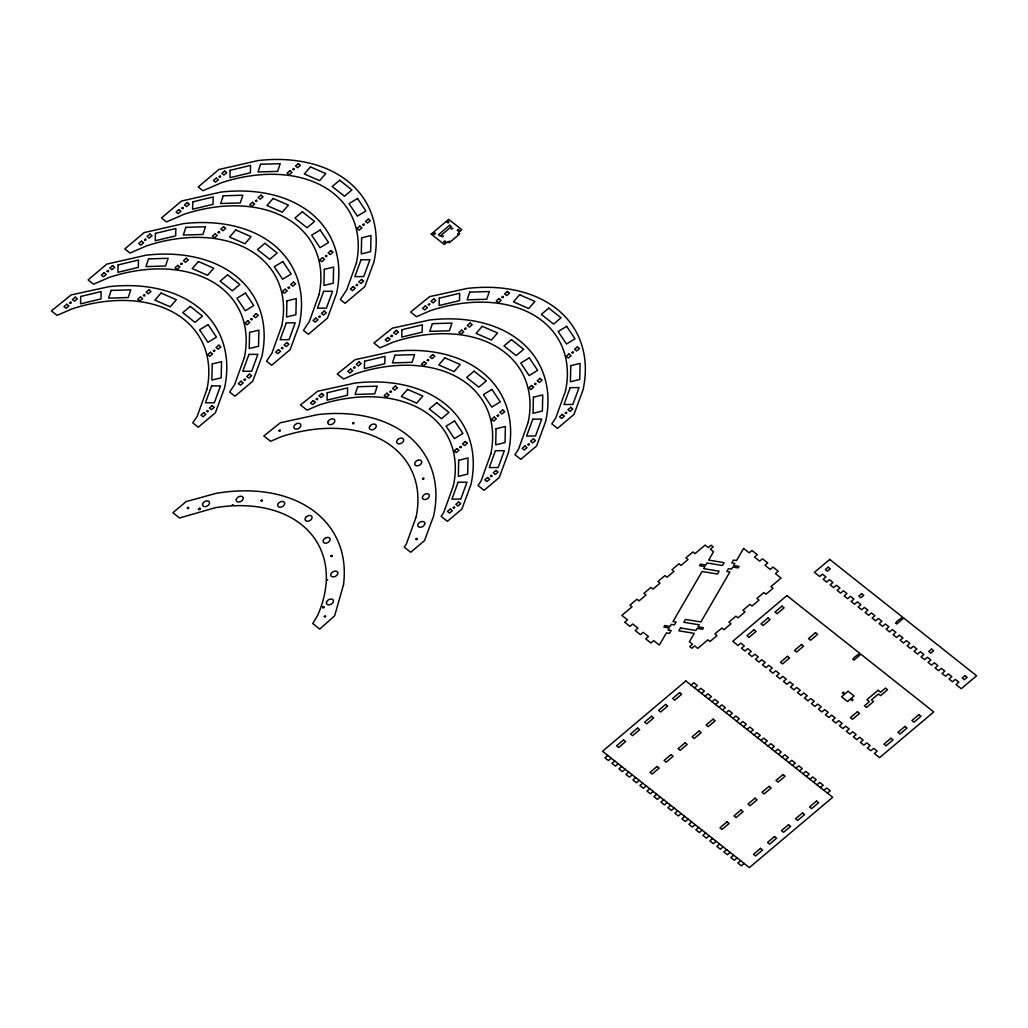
<?xml version="1.0" encoding="UTF-8"?>
<svg xmlns="http://www.w3.org/2000/svg" width="1028" height="1028" viewBox="0 0 1028 1028"><rect width="100%" height="100%" fill="white"/><g stroke="black" fill="none" stroke-linecap="round" stroke-linejoin="round"><path stroke-width="1.5" d="M199.368 508.757L199.856 508.23L198.481 509.502L198.969 508.976M199.676 509.567L198.443 509.413M232.238 505.056L233.227 505.198L232.636 504.722M326.608 579.766L327.636 579.985L327.007 579.432M323.075 606.687L322.638 607.831L324.18 607.599L324.013 606.559L323.126 606.764M607.754 755.439L604.952 757.803L608.447 760.566L611.249 758.201M691.06 685.098L693.861 682.733L697.357 685.496L694.555 687.873M614.744 760.977L611.943 763.341L615.438 766.104L618.239 763.74M698.051 690.636L700.852 688.272L704.347 691.047L701.546 693.412M621.734 766.515L618.933 768.88L622.428 771.642L625.242 769.278M705.041 696.174L707.842 693.81L711.35 696.586L708.536 698.95M628.738 772.054L625.936 774.418L629.432 777.181L632.233 774.816M712.044 701.713L714.845 699.348L718.341 702.124L715.539 704.488M635.728 777.592L632.927 779.956L636.422 782.732L639.223 780.355M719.035 707.251L721.836 704.887L725.331 707.662L722.53 710.027M642.718 783.13L639.917 785.495L643.412 788.27L646.214 785.906M726.025 712.802L728.826 710.425L732.321 713.201L729.52 715.565M649.709 788.669L646.908 791.033L650.416 793.809L653.217 791.444M733.015 718.341L735.817 715.976L739.325 718.739L736.523 721.103M656.712 794.207L653.911 796.571L657.406 799.347L660.207 796.983M740.019 723.879L742.82 721.515L746.315 724.277L743.514 726.642M663.702 799.745L660.901 802.11L664.396 804.885L667.198 802.521M747.009 729.417L749.81 727.053L753.306 729.816L750.504 732.18M670.693 805.284L667.892 807.648L671.387 810.424L674.188 808.059M753.999 734.956L756.801 732.591L760.296 735.354L757.495 737.718M677.696 810.822L674.882 813.199L678.39 815.962L681.191 813.598M760.99 740.494L763.804 738.13L767.299 740.892L764.498 743.27M684.687 816.373L681.885 818.738L685.38 821.5L688.182 819.136M767.993 746.032L770.794 743.668L774.29 746.444L771.488 748.808M691.677 821.912L688.876 824.276L692.371 827.039L695.172 824.674M774.983 751.571L777.785 749.206L781.28 751.982L778.479 754.346M698.667 827.45L695.866 829.814L699.361 832.577L702.163 830.213M781.974 757.109L784.775 754.745L788.27 757.52L785.469 759.885M705.671 832.988L702.869 835.353L706.365 838.128L709.166 835.751M788.977 762.647L791.778 760.283L795.274 763.059L792.472 765.423M712.661 838.527L709.86 840.891L713.355 843.667L716.156 841.302M795.968 768.186L798.769 765.821L802.264 768.597L799.463 770.961M719.651 844.065L716.85 846.429L720.345 849.205L723.147 846.841M802.958 773.737L805.759 771.373L809.254 774.135L806.453 776.5M726.642 849.603L723.84 851.968L727.336 854.743L730.15 852.379M809.948 779.275L812.75 776.911L816.258 779.674L813.444 782.038M733.645 855.142L730.844 857.506L734.339 860.282L737.14 857.917M816.952 784.814L819.753 782.449L823.248 785.212L820.447 787.576M740.635 860.68L737.834 863.045L741.329 865.82L744.131 863.456M823.942 790.352L826.743 787.988L830.238 790.75L827.437 793.115M199.856 508.23L200.023 509.271M69.801 302.849C71.523 304.982 71.87 300.125 69.801 302.849M107.156 271.315C108.878 273.435 109.225 268.591 107.156 271.315M143.47 295.486C145.192 297.619 145.539 292.762 143.47 295.486M144.511 239.768C146.233 241.901 146.58 237.044 144.511 239.768M180.825 263.952C182.547 266.072 182.907 261.228 180.825 263.952M181.866 208.234C183.588 210.367 183.948 205.51 181.866 208.234M187.314 508.063C189.036 510.196 189.383 505.339 187.314 508.063M206.756 411.329C208.478 413.462 208.825 408.604 206.756 411.329M213.413 350.882C215.122 353.015 215.482 348.158 213.413 350.882M218.18 232.405C219.902 234.538 220.262 229.681 218.18 232.405M219.221 176.688C220.956 178.821 221.251 174.015 219.221 176.688M244.111 379.795C245.833 381.915 246.18 377.07 244.111 379.795M250.768 319.348C252.49 321.468 252.837 316.624 250.768 319.348M255.548 200.871C257.257 203.004 257.617 198.147 255.548 200.871M260.983 500.7C262.693 502.833 263.052 497.976 260.983 500.7M278.922 430.706C280.644 432.839 280.991 427.982 278.922 430.706M281.466 348.248C283.188 350.381 283.535 345.524 281.466 348.248M288.123 287.801C289.845 289.935 290.192 285.077 288.123 287.801M292.903 169.324C294.612 171.458 294.972 166.6 292.903 169.324M316.277 399.172C317.999 401.305 318.346 396.448 316.277 399.172M318.821 316.714C320.543 318.834 320.903 313.99 318.821 316.714M325.478 256.268C327.2 258.401 327.546 253.543 325.478 256.268M324.27 616.543C325.992 618.676 326.339 613.819 324.27 616.543M330.913 556.097C332.635 558.23 332.995 553.372 330.913 556.097M352.591 423.343C354.313 425.476 354.673 420.619 352.591 423.343M353.632 367.626C355.354 369.759 355.714 364.901 353.632 367.626M356.189 285.167C357.898 287.3 358.258 282.443 356.189 285.167M362.833 224.721C364.567 226.854 364.863 222.035 362.833 224.721M389.959 391.809C391.668 393.942 392.028 389.085 389.959 391.809M391 336.092C392.709 338.225 393.069 333.368 391 336.092M415.877 539.186C417.599 541.319 417.946 536.462 415.877 539.186M422.534 478.74C424.256 480.873 424.603 476.015 422.534 478.74M427.314 360.263C429.023 362.396 429.383 357.538 427.314 360.263M428.355 304.545C430.077 306.678 430.372 301.872 428.355 304.545M431.22 234.114L444.302 244.484L447.54 241.914L449.262 242.724L459.67 233.96L458.745 232.457L461.778 229.604L448.683 219.362L431.22 234.114M433.726 233.754C435.564 236.016 435.885 230.889 433.726 233.754M442.027 236.62L443.299 236.311L442.027 236.62M447.27 222.318C449.095 224.592 449.48 219.414 447.27 222.318M448.439 241.708L449.711 241.387L448.439 241.708M451.369 228.73L452.641 228.422L451.369 228.73M453.232 507.652C454.954 509.772 455.314 504.928 453.232 507.652M457.409 230.349C459.246 232.624 459.619 227.445 457.409 230.349M457.781 233.819L459.053 233.51L457.781 233.819M459.889 447.206C461.611 449.339 461.957 444.481 459.889 447.206M464.669 328.729C466.378 330.862 466.738 326.004 464.669 328.729M490.587 476.105C492.309 478.238 492.669 473.381 490.587 476.105M497.244 415.659C498.965 417.792 499.325 412.935 497.244 415.659M502.024 297.182C503.746 299.315 504.093 294.458 502.024 297.182M527.955 444.571C529.664 446.705 530.024 441.847 527.955 444.571M534.611 384.125C536.32 386.258 536.68 381.401 534.611 384.125M565.31 413.025C567.019 415.158 567.379 410.3 565.31 413.025M571.966 352.578C573.688 354.711 573.984 349.906 571.966 352.578M842.472 693.013C844.296 695.288 844.669 690.109 842.472 693.013M851.351 700.042C853.189 702.317 853.51 697.19 851.351 700.042M212.231 363.938L211.845 380.064L221.174 377.803L221.56 361.676L212.231 363.938M249.586 332.391L249.2 348.518L258.529 346.269L258.915 330.142L249.586 332.391M286.94 300.857L286.555 316.984L295.897 314.722L296.27 298.595L286.94 300.857M324.295 269.31L323.91 285.437L333.252 283.188L333.625 267.062L324.295 269.31M361.65 237.776L361.278 253.903L370.607 251.642L370.992 235.515L361.65 237.776M458.706 460.248L458.321 476.375L467.663 474.126L468.036 458L458.706 460.248M496.061 428.715L495.689 444.841L505.018 442.58L505.403 426.453L496.061 428.715M533.416 397.168L533.044 413.295L542.373 411.046L542.758 394.919L533.416 397.168M570.784 365.634L570.399 381.761L579.728 379.499L580.113 363.372L570.784 365.634M80.737 296.462L80.544 303.838L100.962 298.942L101.142 291.566L80.737 296.462M118.091 264.928L117.899 272.304L138.317 267.396L138.51 260.02L118.091 264.928M155.446 233.382L155.254 240.758L175.672 235.862L175.865 228.486L155.446 233.382M192.801 201.848L192.609 209.224L213.027 204.315L213.22 196.939L192.801 201.848M230.156 170.301L229.964 177.677L250.382 172.781L250.575 165.405L230.156 170.301M327.212 392.786L327.02 400.162L347.438 395.253L347.631 387.877L327.212 392.786M364.567 361.239L364.375 368.615L384.793 363.719L384.986 356.343L364.567 361.239M401.922 329.705L401.742 337.081L422.148 332.172L422.341 324.797L401.922 329.705M439.29 298.159L439.097 305.534L459.503 300.639L459.696 293.263L439.29 298.159M443.878 241.747C445.535 244.124 446.229 238.907 443.878 241.747M202.58 504.054L202.503 504.787A3.739 2.57 -29.1 0 0 206.165 506.457A3.739 2.57 -29.1 0 0 209.494 502.731L209.326 502.062A3.739 2.57 -29.1 0 0 206.744 500.88L204.932 501.407A3.739 2.57 -29.1 0 0 202.58 504.054M326.544 602.164L326.441 602.896A3.739 2.57 -29.1 0 0 328.266 604.772L329.127 604.811A3.739 2.57 -29.1 0 0 333.213 602.087A3.739 2.57 -29.1 0 0 331.62 599.093L330.772 599.054A3.739 2.57 -29.1 0 0 326.878 601.406L326.544 602.164M236.324 499.351L236.222 500.083A3.739 2.57 -29.1 0 0 238.033 501.972L239.794 501.857A3.739 2.57 -29.1 0 0 242.788 499.659L243.122 498.914A3.739 2.57 -29.1 0 0 240.552 496.241A3.739 2.57 -29.1 0 0 236.324 499.351M337.762 573.059L337.672 573.791A3.739 2.57 -29.1 0 1 334.344 576.747L333.432 576.901A3.739 2.57 -29.1 0 1 330.772 574.973A3.739 2.57 -29.1 0 1 333.29 571.632L334.19 571.285A3.739 2.57 -29.1 0 1 337.634 572.39L337.762 573.059M327.996 421.788L327.829 422.534A3.739 2.57 -29.1 0 0 330.271 424.654A3.739 2.57 -29.1 0 0 334.28 422.495L334.665 421.737A3.739 2.57 -29.1 0 0 333.213 418.974L331.491 418.987A3.739 2.57 -29.1 0 0 327.996 421.788M422.534 496.678L422.457 498.117A3.739 2.57 -29.1 0 0 424.821 499.544L425.721 499.441A3.739 2.57 -29.1 0 0 429.37 495.881A3.739 2.57 -29.1 0 0 426.029 493.864L425.129 494.16A3.739 2.57 -29.1 0 0 422.534 496.678M424.782 523.676L424.191 525.167A3.739 2.57 -29.1 0 1 421.043 527.171L420.156 527.261A3.739 2.57 -29.1 0 1 417.985 524.319A3.739 2.57 -29.1 0 1 422.444 521.479L423.253 521.594A3.739 2.57 -29.1 0 1 424.782 523.676M343.481 584.855L334.665 615.733L319.747 629.072L312.756 623.533L317.588 615.476A134.077 92.122 -29.1 0 0 215.148 507.755L179.514 517.984L172.884 512.741L186.042 501.625L215.803 493.427A153.622 105.55 -29.1 0 1 343.481 584.855M111.165 290.423L108.582 298.133L128.204 297.542L130.787 289.832L111.165 290.423M148.52 258.889L145.937 266.599L165.559 265.995L168.142 258.298L148.52 258.889M185.875 227.342L183.292 235.052L202.914 234.461L205.497 226.751L185.875 227.342M223.23 195.808L220.647 203.518L240.269 202.927L242.852 195.217L223.23 195.808M260.598 164.274L258.002 171.972L277.624 171.38L280.207 163.683L260.598 164.274M357.641 386.746L355.058 394.456L374.68 393.865L377.263 386.155L357.641 386.746M395.009 355.213L392.413 362.91L412.035 362.319L414.618 354.621L395.009 355.213M432.364 323.666L429.781 331.376L449.39 330.785L451.986 323.075L432.364 323.666M469.719 292.132L467.136 299.829L486.758 299.238L489.341 291.541L469.719 292.132M206.988 389.149L197.235 416.199L192.776 422.868L198.263 427.224L215.405 412.742L224.489 388.16A153.622 105.55 -29.1 0 0 108.672 286.722L71.202 294.907L51.4 310.893L57.054 315.365L72.076 308.875A134.077 92.122 -29.1 0 1 206.988 389.149M244.343 357.615L234.59 384.652L229.655 392.041L234.962 396.243L252.759 381.208L261.844 356.626A153.622 105.55 -29.1 0 0 146.027 255.188L106.796 264.119L88.1 279.912L93.535 284.216L109.431 277.329A134.077 92.122 -29.1 0 1 244.343 357.615M281.698 326.069L271.945 353.118L266.548 361.214L271.649 365.261L290.127 349.661L299.199 325.079A153.622 105.55 -29.1 0 0 183.382 223.641L144.151 232.585L124.786 248.93L130.003 253.055L146.786 245.795A134.077 92.122 -29.1 0 1 281.698 326.069M319.053 294.535L309.312 321.571L303.427 330.386L308.349 334.28L327.482 318.127L336.554 293.545A153.622 105.55 -29.1 0 0 220.737 192.107L181.506 201.038L161.486 217.949L166.472 221.907L184.141 214.248A134.077 92.122 -29.1 0 1 319.053 294.535M356.408 263.001L346.667 290.037L340.307 299.546L345.048 303.299L364.837 286.594L373.922 261.999A153.622 105.55 -29.1 0 0 258.092 160.561L218.861 169.504L198.173 186.968L202.94 190.745L221.495 182.714A134.077 92.122 -29.1 0 1 356.408 263.001M416.109 517.02L406.356 544.056L404.274 547.179L410.712 552.28L424.538 540.599L433.61 516.017A153.622 105.55 -29.1 0 0 317.793 414.58L280.323 422.765L263.836 435.949L270.608 441.308L281.197 436.733A134.077 92.122 -29.1 0 1 416.109 517.02M453.464 485.473L443.723 512.509L441.153 516.352L447.398 521.299L461.893 509.066L470.965 484.484A153.622 105.55 -29.1 0 0 355.148 383.046L317.678 391.231L300.536 404.968L307.076 410.159L318.551 405.186A134.077 92.122 -29.1 0 1 453.464 485.473M490.819 453.939L481.078 480.976L478.033 485.524L484.098 490.317L499.248 477.532L508.32 452.937A153.622 105.55 -29.1 0 0 392.503 351.499L355.033 359.684L337.223 373.986L343.558 378.998L355.906 373.652A134.077 92.122 -29.1 0 1 490.819 453.939M528.174 422.392L518.433 449.429L514.925 454.684L520.785 459.336L536.603 445.985L545.688 421.403A153.622 105.55 -29.1 0 0 429.871 319.965L392.388 328.15L373.922 343.005L380.026 347.837L393.261 342.106A134.077 92.122 -29.1 0 1 528.174 422.392M565.541 390.858L555.788 417.895L551.805 423.857L557.484 428.355L573.958 414.451L583.043 389.856A153.622 105.55 -29.1 0 0 467.226 288.418L429.743 296.604L410.609 312.024L416.494 316.688L430.616 310.572A134.077 92.122 -29.1 0 1 565.541 390.858M211.601 385.95L205.433 402.809L214.338 402.745L220.493 385.873L211.601 385.95M248.956 354.403L242.788 371.262L251.693 371.198L257.848 354.339L248.956 354.403M286.311 322.869L280.143 339.728L289.048 339.664L295.216 322.792L286.311 322.869M323.666 291.322L317.498 308.194L326.403 308.117L332.571 291.258L323.666 291.322M361.021 259.788L354.866 276.648L363.758 276.583L369.926 259.711L361.021 259.788M458.077 482.26L451.909 499.133L460.814 499.055L466.982 482.196L458.077 482.26M495.432 450.727L489.277 467.586L498.169 467.522L504.337 450.649L495.432 450.727M532.787 419.18L526.632 436.052L535.524 435.975L541.692 419.116L532.787 419.18M570.154 387.646L563.986 404.505L572.879 404.441L579.047 387.569L570.154 387.646M369.682 426.453L369.373 427.198A3.739 2.57 -29.1 0 0 369.81 429.164L371.147 429.794A3.739 2.57 -29.1 0 0 375.349 428.149L375.875 427.43A3.739 2.57 -29.1 0 0 374.423 424.089A3.739 2.57 -29.1 0 0 369.682 426.453M664.756 625.551L663.882 627.067L669.279 627.954L668.059 630.048L671.155 630.549L669.498 633.402L666.414 632.888L659.333 645.07L653.718 640.624L650.917 642.988L645.674 638.838L648.475 636.473L643.232 632.31L640.431 634.674L635.175 630.524L637.99 628.159L632.734 624.009L629.933 626.373L624.69 622.21L627.491 619.845L621.863 615.386L632.002 606.841L629.894 605.171L636.897 599.26L639.005 600.917L646.008 595.006L643.901 593.349L650.917 587.438L653.011 589.095L660.015 583.184L657.92 581.514L664.923 575.603L667.018 577.261L674.021 571.35L671.926 569.692L678.93 563.781L681.024 565.439L688.028 559.528L685.933 557.87L692.936 551.946L695.031 553.617L705.144 545.071L708.292 547.564L711.093 545.2L713.201 546.857L710.399 549.222L713.548 551.715L708.665 560.119L724.097 562.65L722.44 565.503L707.007 562.971L705.799 565.053L700.402 564.166L699.515 565.683L704.912 566.569L703.705 568.664L719.137 571.195L717.48 574.035L702.06 571.504L673.019 621.503L676.103 622.017L674.458 624.857L671.374 624.356L670.153 626.438L664.756 625.551M680.485 627.967L678.827 630.806L694.26 633.338L689.377 641.742L692.525 644.235L689.724 646.599L691.818 648.257L694.62 645.892L697.768 648.385L707.881 639.853L709.988 641.511L716.991 635.6L714.884 633.942L721.887 628.018L723.995 629.689L730.998 623.778L728.903 622.107L735.907 616.196L738.001 617.854L745.004 611.943L742.91 610.285L749.913 604.374L752.008 606.032L759.011 600.121L756.916 598.45L763.92 592.539L766.014 594.197L773.017 588.286L770.923 586.628L781.062 578.07L775.433 573.611L778.235 571.247L772.979 567.096L770.178 569.461L764.935 565.297L767.736 562.933L762.493 558.782L759.692 561.147L754.449 556.996L757.25 554.632L752.008 550.468L749.206 552.833L743.578 548.387L736.511 560.568L733.427 560.067L731.769 562.907L734.853 563.421L733.645 565.503L739.042 566.389L738.168 567.906L732.758 567.019L731.55 569.114L728.466 568.6L726.809 571.452L729.893 571.953L700.865 621.953L685.445 619.421L683.787 622.274L699.22 624.806L697.999 626.887L703.396 627.774L702.522 629.29L697.125 628.404L695.905 630.498L680.485 627.967M278.472 503.283L277.997 504.016A3.739 2.57 -29.1 0 0 279.359 507.125A3.739 2.57 -29.1 0 0 283.908 505.352L284.383 504.607A3.739 2.57 -29.1 0 0 284.024 501.972L282.61 501.446A3.739 2.57 -29.1 0 0 278.472 503.283M161.049 293.07L154.881 300.15L170.198 306.819L176.366 299.739L161.049 293.07M198.404 261.523L192.236 268.604L207.553 275.273L213.734 268.192L198.404 261.523M235.759 229.989L229.591 237.07L244.921 243.739L251.089 236.658L235.759 229.989M273.114 198.443L266.946 205.523L282.276 212.192L288.444 205.112L273.114 198.443M310.482 166.909L304.301 173.989L319.631 180.658L325.799 173.578L310.482 166.909M407.525 389.381L401.357 396.461L416.687 403.13L422.855 396.05L407.525 389.381M444.893 357.847L438.712 364.927L454.042 371.596L460.21 364.516L444.893 357.847M482.248 326.3L476.08 333.38L491.397 340.05L497.565 332.969L482.248 326.3M519.603 294.766L513.435 301.846L528.752 308.516L534.92 301.435L519.603 294.766M306.395 516.75L305.753 517.431A3.739 2.57 -29.1 0 0 305.355 520.271L306.472 521.093A3.739 2.57 -29.1 0 0 309.955 520.515L310.739 519.95A3.739 2.57 -29.1 0 0 311.304 515.94A3.739 2.57 -29.1 0 0 306.395 516.75M398.157 439.277L397.489 439.933A3.739 2.57 -29.1 0 0 396.898 442.798L397.952 443.685A3.739 2.57 -29.1 0 0 401.395 443.261L402.205 442.721A3.739 2.57 -29.1 0 0 403.04 438.686A3.739 2.57 -29.1 0 0 398.157 439.277M66.82 304.262L64.019 306.627L66.113 308.284L68.915 305.92L66.82 304.262M75.224 297.169L72.423 299.533L74.517 301.191L77.318 298.827L75.224 297.169M104.175 272.716L101.374 275.093L103.468 276.75L106.269 274.386L104.175 272.716M112.579 265.622L109.778 267.987L111.872 269.657L114.673 267.293L112.579 265.622M141.53 241.182L138.729 243.546L140.823 245.204L143.624 242.839L141.53 241.182M149.934 234.088L147.132 236.453L149.227 238.111L152.028 235.746L149.934 234.088M178.885 209.648L176.084 212.012L178.178 213.67L180.979 211.305L178.885 209.648M187.289 202.542L184.487 204.906L186.582 206.577L189.383 204.212L187.289 202.542M216.24 178.101L213.438 180.465L215.533 182.123L218.347 179.759L216.24 178.101M224.644 171.008L221.842 173.372L223.95 175.03L226.751 172.665L224.644 171.008M140.489 296.899L137.688 299.264L139.782 300.921L142.584 298.557L140.489 296.899M148.893 289.806L146.092 292.17L148.186 293.828L150.987 291.464L148.893 289.806M177.844 265.352L175.043 267.73L177.137 269.387L179.939 267.023L177.844 265.352M186.248 258.259L183.447 260.624L185.541 262.294L188.342 259.93L186.248 258.259M215.199 233.819L212.398 236.183L214.492 237.841L217.306 235.476L215.199 233.819M223.603 226.725L220.802 229.09L222.909 230.747L225.71 228.383L223.603 226.725M252.554 202.285L249.753 204.649L251.86 206.307L254.661 203.942L252.554 202.285M260.958 195.179L258.156 197.543L260.264 199.214L263.065 196.849L260.958 195.179M289.922 170.738L287.108 173.102L289.215 174.76L292.016 172.396L289.922 170.738M298.326 163.645L295.524 166.009L297.619 167.667L300.42 165.302L298.326 163.645M190.244 306.383L182.778 312.692L195.012 322.394L202.49 316.084L190.244 306.383M227.599 274.849L220.133 281.158L232.367 290.847L239.845 284.538L227.599 274.849M264.967 243.302L257.488 249.611L269.734 259.313L277.2 253.004L264.967 243.302M302.322 211.768L294.843 218.077L307.089 227.766L314.555 221.457L302.322 211.768M339.677 180.221L332.198 186.531L344.444 196.232L351.91 189.923L339.677 180.221M210.432 352.296L207.63 354.66L209.725 356.318L212.526 353.953L210.432 352.296M218.835 345.202L216.034 347.567L218.129 349.224L220.93 346.86L218.835 345.202M247.787 320.749L244.985 323.126L247.08 324.784L249.881 322.419L247.787 320.749M256.19 313.656L253.389 316.02L255.484 317.691L258.285 315.326L256.19 313.656M285.142 289.215L282.34 291.579L284.435 293.237L287.236 290.873L285.142 289.215M293.545 282.122L290.744 284.486L292.839 286.144L295.64 283.779L293.545 282.122M322.496 257.681L319.695 260.045L321.79 261.703L324.591 259.339L322.496 257.681M330.9 250.575L328.099 252.939L330.194 254.61L332.995 252.245L330.9 250.575M359.851 226.134L357.05 228.499L359.145 230.156L361.946 227.792L359.851 226.134M368.255 219.041L365.454 221.405L367.561 223.063L370.363 220.699L368.255 219.041M203.775 412.742L200.974 415.106L203.069 416.764L205.87 414.4L203.775 412.742M212.179 405.649L209.378 408.013L211.472 409.671L214.274 407.306L212.179 405.649M241.13 381.195L238.329 383.56L240.423 385.23L243.225 382.866L241.13 381.195M249.534 374.102L246.733 376.466L248.827 378.137L251.629 375.76L249.534 374.102M278.485 349.661L275.684 352.026L277.778 353.683L280.58 351.319L278.485 349.661M286.889 342.568L284.088 344.933L286.182 346.59L288.984 344.226L286.889 342.568M315.84 318.115L313.039 320.492L315.133 322.149L317.935 319.785L315.84 318.115M324.244 311.021L321.443 313.386L323.537 315.056L326.339 312.692L324.244 311.021M353.195 286.581L350.394 288.945L352.501 290.603L355.302 288.238L353.195 286.581M361.599 279.487L358.798 281.852L360.905 283.51L363.706 281.145L361.599 279.487M449.647 225.248L438.442 234.718L440.19 236.093L451.395 226.635L449.647 225.248M313.296 400.586L310.495 402.95L312.589 404.608L315.39 402.244L313.296 400.586M321.7 393.48L318.898 395.844L320.993 397.515L323.794 395.15L321.7 393.48M350.651 369.039L347.849 371.404L349.944 373.061L352.745 370.697L350.651 369.039M359.055 361.946L356.253 364.31L358.361 365.968L361.162 363.604L359.055 361.946M388.006 337.505L385.204 339.87L387.312 341.527L390.113 339.163L388.006 337.505M396.41 330.399L393.608 332.764L395.716 334.434L398.517 332.07L396.41 330.399M425.361 305.958L422.559 308.323L424.667 309.993L427.468 307.616L425.361 305.958M433.777 298.865L430.976 301.23L433.071 302.887L435.872 300.523L433.777 298.865M386.965 393.223L384.164 395.587L386.271 397.245L389.072 394.88L386.965 393.223M395.369 386.117L392.567 388.481L394.675 390.152L397.476 387.787L395.369 386.117M424.32 361.676L421.519 364.041L423.626 365.711L426.427 363.334L424.32 361.676M432.737 354.583L429.935 356.947L432.03 358.605L434.831 356.241L432.737 354.583M461.688 330.142L458.886 332.507L460.981 334.164L463.782 331.8L461.688 330.142M470.092 323.036L467.29 325.401L469.385 327.071L472.186 324.707L470.092 323.036M499.043 298.595L496.241 300.96L498.336 302.63L501.137 300.253L499.043 298.595M507.446 291.502L504.645 293.867L506.74 295.524L509.541 293.16L507.446 291.502M436.733 402.706L429.254 409.015L441.5 418.704L448.966 412.395L436.733 402.706M474.088 371.172L466.609 377.469L478.855 387.171L486.321 380.861L474.088 371.172M511.443 339.625L503.977 345.935L516.21 355.624L523.676 349.314L511.443 339.625M548.798 308.092L541.332 314.388L553.565 324.09L561.044 317.781L548.798 308.092M456.907 448.619L454.106 450.984L456.201 452.641L459.002 450.277L456.907 448.619M465.311 441.513L462.51 443.878L464.605 445.548L467.406 443.184L465.311 441.513M494.262 417.072L491.461 419.437L493.556 421.094L496.357 418.73L494.262 417.072M502.666 409.979L499.865 412.344L501.96 414.001L504.774 411.637L502.666 409.979M531.617 385.539L528.816 387.903L530.923 389.561L533.725 387.196L531.617 385.539M540.021 378.433L537.22 380.797L539.327 382.467L542.129 380.103L540.021 378.433M568.972 353.992L566.171 356.356L568.278 358.027L571.08 355.649L568.972 353.992M577.389 346.899L574.588 349.263L576.682 350.921L579.484 348.556L577.389 346.899M450.251 509.053L447.45 511.43L449.544 513.088L452.346 510.723L450.251 509.053M458.655 501.96L455.854 504.324L457.948 505.994L460.75 503.63L458.655 501.96M487.606 477.519L484.805 479.883L486.899 481.541L489.701 479.176L487.606 477.519M496.01 470.426L493.209 472.79L495.316 474.448L498.117 472.083L496.01 470.426M524.961 445.985L522.16 448.349L524.267 450.007L527.068 447.643L524.961 445.985M533.365 438.879L530.564 441.243L532.671 442.914L535.472 440.549L533.365 438.879M562.329 414.438L559.515 416.803L561.622 418.46L564.423 416.096L562.329 414.438M570.733 407.345L567.931 409.709L570.026 411.367L572.827 409.003L570.733 407.345M685.817 680.947L602.511 751.275L749.373 867.606L832.68 797.278L685.817 680.947M786.883 595.61L732.746 641.318L737.988 645.481L740.79 643.117L744.285 645.88L741.484 648.244L744.979 651.02L747.78 648.655L751.275 651.418L748.474 653.782L751.969 656.558L754.77 654.193L758.279 656.956L755.477 659.321L758.972 662.096L761.774 659.732L765.269 662.495L762.468 664.859L765.963 667.635L768.764 665.27L772.259 668.033L769.458 670.41L772.953 673.173L775.755 670.809L779.25 673.584L776.448 675.949L779.956 678.711L782.758 676.347L786.253 679.122L783.452 681.487L786.947 684.25L789.748 681.885L793.243 684.661L790.442 687.025L793.937 689.788L796.739 687.424L800.234 690.199L797.432 692.564L800.928 695.326L803.729 692.962L807.224 695.738L804.423 698.102L807.931 700.878L810.732 698.5L814.227 701.276L811.426 703.64L814.921 706.416L817.723 704.051L821.218 706.814L818.416 709.179L821.912 711.954L824.713 709.59L828.208 712.353L825.407 714.717L828.902 717.493L831.703 715.128L835.211 717.891L832.41 720.255L835.905 723.031L838.707 720.667L842.202 723.429L839.401 725.807L842.896 728.569L845.697 726.205L849.192 728.98L846.391 731.345L849.886 734.108L852.687 731.743L856.183 734.519L853.381 736.883L856.877 739.646L859.678 737.282L863.186 740.057L860.385 742.422L863.88 745.184L866.681 742.82L870.176 745.596L867.375 747.96L870.87 750.723L873.671 748.358L877.167 751.134L874.365 753.498L879.608 757.649L933.758 711.941L860.886 654.219L853.882 660.13L852.765 659.244L854.345 657.329L859.768 653.333L786.883 595.61M829.725 559.438L814.407 572.365L819.663 576.515L822.464 574.151L825.959 576.926L823.158 579.291L826.653 582.066L829.455 579.689L832.95 582.465L830.149 584.829L833.644 587.605L836.445 585.24L839.94 588.003L837.139 590.368L840.634 593.143L843.448 590.779L846.943 593.541L844.142 595.906L847.637 598.681L850.439 596.317L853.934 599.08L851.133 601.444L854.628 604.22L857.429 601.855L860.924 604.618L858.123 606.995L861.618 609.758L864.419 607.394L867.915 610.169L865.113 612.534L868.621 615.297L871.423 612.932L874.918 615.708L872.117 618.072L875.612 620.835L878.413 618.471L881.908 621.246L879.107 623.611L882.602 626.373L885.404 624.009L888.899 626.784L886.097 629.149L889.593 631.912L892.394 629.547L895.902 632.323L893.088 634.687L896.596 637.463L899.397 635.086L902.892 637.861L900.091 640.226L903.586 643.001L906.388 640.637L909.883 643.399L907.081 645.764L910.577 648.539L913.378 646.175L916.873 648.938L914.072 651.302L917.567 654.078L920.368 651.713L923.876 654.476L921.075 656.841L924.57 659.616L927.372 657.252L930.867 660.015L928.066 662.392L931.561 665.155L934.362 662.79L937.857 665.566L935.056 667.93L938.551 670.693L941.352 668.328L944.848 671.104L942.046 673.468L945.542 676.231L948.356 673.867L951.851 676.642L949.05 679.007L952.545 681.77L955.346 679.405L958.841 682.181L956.04 684.545L961.283 688.696L976.6 675.769L903.728 618.046L896.724 623.957L895.606 623.071L897.187 621.156L902.61 617.16L829.725 559.438M623.559 739.916L616.556 745.827L618.65 747.485L625.654 741.573L623.559 739.916M637.566 728.081L630.562 733.992L632.657 735.662L639.673 729.751L637.566 728.081M651.572 716.259L644.569 722.17L646.676 723.828L653.679 717.917L651.572 716.259M665.591 704.424L658.588 710.348L660.683 712.006L667.686 706.095L665.591 704.424M679.598 692.602L672.595 698.513L674.689 700.171L681.692 694.26L679.598 692.602M753.987 629.791L746.983 635.715L749.078 637.373L756.081 631.462L753.987 629.791M767.993 617.969L760.99 623.88L763.084 625.551L770.088 619.627L767.993 617.969M782 606.147L774.996 612.058L777.091 613.716L784.094 607.805L782 606.147M828.131 567.186L825.33 569.551L827.437 571.221L830.238 568.857L828.131 567.186M657.059 766.451L650.056 772.362L652.15 774.02L659.154 768.109L657.059 766.451M671.066 754.616L664.062 760.527L666.17 762.198L673.173 756.274L671.066 754.616M685.085 742.794L678.069 748.705L680.176 750.363L687.179 744.452L685.085 742.794M699.091 730.959L692.088 736.883L694.183 738.541L701.186 732.63L699.091 730.959M713.098 719.137L706.095 725.048L708.189 726.706L715.192 720.795L713.098 719.137M787.487 656.327L780.483 662.25L782.578 663.908L789.581 657.997L787.487 656.327M801.493 644.505L794.49 650.416L796.584 652.073L803.588 646.162L801.493 644.505M815.5 632.683L808.496 638.594L810.591 640.251L817.594 634.34L815.5 632.683M861.631 593.721L858.83 596.086L860.937 597.756L863.738 595.392L861.631 593.721M848.126 691.279L841.585 696.804L847.535 701.507L854.075 695.995L848.126 691.279M878.092 690.276L866.887 699.734L869.328 701.674L864.419 705.812L866.527 707.47L873.53 701.559L871.436 699.901L878.439 693.99L880.533 695.648L887.537 689.737L885.442 688.066L880.533 692.217L878.092 690.276M727.002 821.847L719.998 827.758L722.093 829.416L729.096 823.505L727.002 821.847M741.008 810.013L734.005 815.924L736.099 817.594L743.103 811.67L741.008 810.013M755.015 798.191L748.011 804.102L750.106 805.759L757.109 799.848L755.015 798.191M769.021 786.356L762.018 792.267L764.125 793.937L771.129 788.026L769.021 786.356M783.04 774.534L776.024 780.445L778.132 782.102L785.135 776.191L783.04 774.534M857.416 711.723L850.413 717.647L852.52 719.304L859.524 713.393L857.416 711.723M931.574 649.118L928.772 651.482L930.867 653.153L933.668 650.788L931.574 649.118M760.502 848.383L753.498 854.294L755.593 855.951L762.596 850.04L760.502 848.383M774.508 836.548L767.505 842.459L769.599 844.129L776.603 838.205L774.508 836.548M788.515 824.726L781.511 830.637L783.606 832.294L790.609 826.384L788.515 824.726M802.521 812.891L795.518 818.802L797.625 820.472L804.628 814.561L802.521 812.891M816.54 801.069L809.524 806.98L811.632 808.638L818.635 802.727L816.54 801.069M890.916 738.258L883.913 744.182L886.02 745.84L893.024 739.929L890.916 738.258M904.936 726.436L897.932 732.347L900.027 734.005L907.03 728.094L904.936 726.436M918.942 714.601L911.939 720.525L914.033 722.183L921.037 716.272L918.942 714.601M965.074 675.653L962.272 678.017L964.367 679.688L967.168 677.323L965.074 675.653M357.526 198.468L349.006 203.647L357.358 216.137L365.878 210.958L357.526 198.468M320.171 230.002L311.651 235.181L320.004 247.684L328.523 242.492L320.171 230.002M282.816 261.549L274.296 266.727L282.636 279.218L291.155 274.039L282.816 261.549M245.461 293.083L236.941 298.261L245.281 310.752L253.8 305.573L245.461 293.083M208.106 324.63L199.586 329.808L207.926 342.298L216.445 337.12L208.106 324.63M566.646 326.326L558.127 331.504L566.479 343.994L574.999 338.816L566.646 326.326M529.291 357.86L520.772 363.051L529.124 375.541L537.644 370.363L529.291 357.86M491.937 389.406L483.417 394.585L491.769 407.075L500.289 401.897L491.937 389.406M454.582 420.94L446.062 426.119L454.415 438.622L462.921 433.43L454.582 420.94M325.915 537.785L325.054 538.248A3.739 2.57 -29.1 0 0 323.19 541.73L324 542.797A3.739 2.57 -29.1 0 0 326.416 543.092L327.328 542.81A3.739 2.57 -29.1 0 0 330.052 538.878A3.739 2.57 -29.1 0 0 325.915 537.785M417.754 460.326L416.867 460.737A3.739 2.57 -29.1 0 0 414.837 464.515A3.739 2.57 -29.1 0 0 418.679 465.53L419.552 465.119A3.739 2.57 -29.1 0 0 421.686 461.675L420.979 460.544A3.739 2.57 -29.1 0 0 417.754 460.326M298.094 428.689L296.282 429.087A3.739 2.57 -29.1 0 1 293.918 427.648L293.854 426.954A3.739 2.57 -29.1 0 1 297.053 423.523A3.739 2.57 -29.1 0 1 300.767 424.731L300.844 425.425A3.739 2.57 -29.1 0 1 298.094 428.689"/></g></svg>
